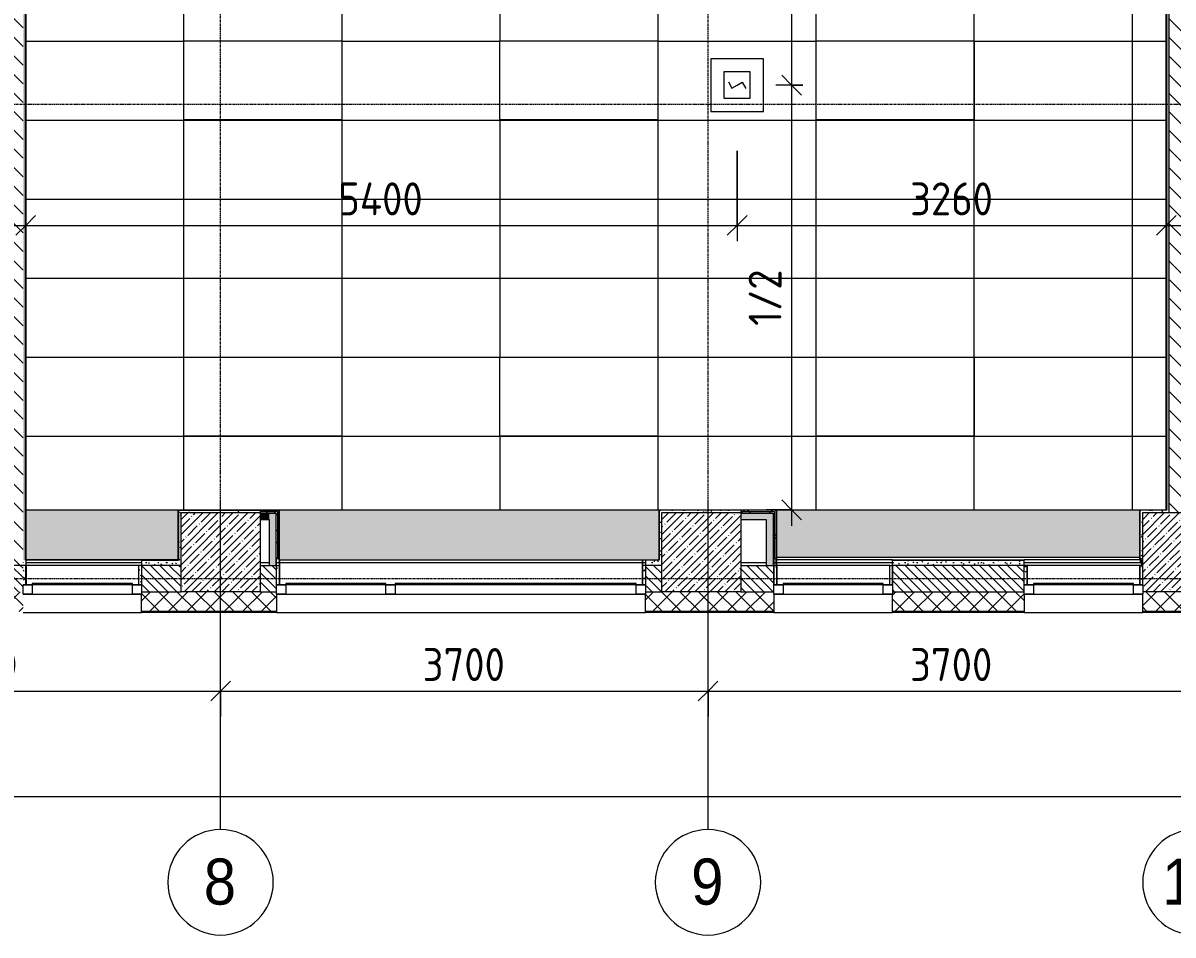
# Model space of a CAD drawing. Header units: millimetres. Extents: x 1311 to 195818, y -8553 to 29000.
# Drawn here: x 30156 to 38886, y -2706 to 4217 of the extents above; entities that cross this region are included whole.
import ezdxf

# ---------------------------------------------------------------- set-up
doc = ezdxf.new("R2010")
doc.units = ezdxf.units.MM
doc.linetypes.add('Осевая', pattern=[31.75, 6.35, -4.7625, 15.875, -4.7625])
for name, color, linetype, lineweight in [('A-ANNO-DIMS', 7, 'Continuous', 9), ('A-ANNO-DIMS-100', 7, 'Continuous', 9), ('A-CLNG-PATT', 7, 'Continuous', 9), ('A-GLAZ', 7, 'Continuous', 9), ('A-GLAZ-1', 7, 'Continuous', 13), ('A-WALL', 7, 'Continuous', 9), ('I-WALL', 7, 'Continuous', 9), ('Q-SPCQ', 7, 'Continuous', 9), ('S-COLS', 7, 'Continuous', 9), ('Оси', 7, 'Continuous', 9), ('Оси-1', 7, 'Continuous', 20), ('Оси-2', 7, 'Осевая', 9)]:
    doc.layers.add(name, color=color, linetype=linetype, lineweight=lineweight)
for name, color, linetype, lineweight, true_color in [('A-ANNO-NOTE', 1, 'Continuous', 9, 0xff0000), ('A-CLNG-1', 7, 'Continuous', 9, 0xeaeaea), ('A-WALL-1', 7, 'Continuous', 9, 0x3c3c3c), ('A-WALL-2', 7, 'Continuous', 9, 0x535353), ('A-WALL-FNSH-1', 7, 'Continuous', 9, 0x3c3c3c), ('I-WALL-1', 7, 'Continuous', 9, 0x535353), ('Q-SPCQ-2', 1, 'Continuous', 9, 0xff0000), ('S-COLS-1', 9, 'Continuous', 9, 0x808080), ('S-COLS-2', 7, 'Continuous', 9, 0x3c3c3c)]:
    doc.layers.add(name, color=color, linetype=linetype, lineweight=lineweight, true_color=true_color)
doc.layers.add('A-CLNG-PATT-1', color=7, linetype='Continuous', lineweight=9, transparency=1)
doc.styles.add('Arial', font='arial.ttf', dxfattribs={"width": 0.9, "height": 350})
doc.styles.add('ISOCPEUR', font='isocpeur.ttf', dxfattribs={"width": 0.9, "height": 250})
doc.dimstyles.new('ISO-2_5_0_9К_БОЛЬШОЙ', dxfattribs={"dimscale": 304.8, "dimtxt": 248.995294, "dimasz": 0.492126, "dimexe": 0.393701, "dimexo": 0.984252, "dimgap": 0, "dimtad": 1, "dimdec": 0, "dimrnd": 10, "dimzin": 0, "dimdsep": 46, "dimtxsty": 'ISOCPEUR', "dimblk1": 'OBLIQUE', "dimblk2": 'OBLIQUE', "dimsah": 1, "dimcen": 0.09, "dimdle": 0.393701, "dimazin": 0, "dimtfac": 1, "dimtdec": 4, "dimtix": 1, "dimtmove": 0, "dimatfit": 3, "dimfxl": 1, "dimtvp": 1, "dimtolj": 1, "dimtzin": 0, "dimarcsym": 2})
pattern_1 = [(135, (9445.76, 0), (-70.71068, -70.71068), [])]
pattern_2 = [(0, (9445.765, 0), (121.92, 30.48), [10.058, -81.382, 10.058, -81.382, -487.68]), (0, (9445.765, 0), (121.92, 30.48), [-182.88, 10.058, -172.822, 10.058, -81.382, -213.36]), (0, (9445.765, 0), (121.92, 30.48), [-457.2, 10.058, -50.902, 10.058, -142.342]), (120, (9491.485, 15.24), (-87.356454, 90.345817), [10.058, -81.382, 10.058, -81.382, -487.68]), (120, (9491.485, 15.24), (-87.356454, 90.345817), [-182.88, 10.058, -172.822, 10.058, -81.382, -213.36]), (120, (9491.485, 15.24), (-87.356454, 90.345817), [-457.2, 10.058, -50.902, 10.058, -142.342]), (240, (9506.725, 76.2), (-34.563546, -120.825817), [10.058, -81.382, 10.058, -81.382, -487.68]), (240, (9506.725, 76.2), (-34.563546, -120.825817), [-182.88, 10.058, -172.822, 10.058, -81.382, -213.36]), (240, (9506.725, 76.2), (-34.563546, -120.825817), [-457.2, 10.058, -50.902, 10.058, -142.342])]
pattern_3 = [(45, (9445.76, 0), (-106.066, 106.066), []), (135, (9445.76, 0), (-106.066, -106.066), [])]

# ---------------------------------------------------------------- blocks, each defined once
blk = doc.blocks.new('BSC_Колонна _Прямоугольная - 600х600-V1-Сводный план потолков 1 этажа в осях 1-12')
at = {"layer": 'S-COLS-1'}
h = blk.add_hatch(dxfattribs=at)
h.set_pattern_fill('FP_3', color=256, style=0, pattern_type=2)
h.set_pattern_definition([(45, (-25860, -200), (-57.02463, 57.02463), []), (45, (-25802.975, -200), (-57.02463, 57.02463), [100.806, -20.161, 3.353, -16.808])])
h.paths.add_polyline_path([(63.7, -300), (300, -300), (300, 300), (-300, 300), (-300, -300)])
at = {"layer": 'S-COLS-2'}
for p, q in [((-300, 300), (300, 300)), ((-300, -300), (-300, 300)), ((300, 300), (300, -300)), ((300, -300), (-300, -300))]:
    blk.add_line(p, q, dxfattribs=at)
blk = doc.blocks.new('BSC_Колонна _Прямоугольная - 600х600-V2-Сводный план потолков 1 этажа в осях 1-12')
at = {"layer": 'S-COLS-1'}
h = blk.add_hatch(dxfattribs=at)
h.set_pattern_fill('FP_4', color=256, style=0, pattern_type=2)
h.set_pattern_definition([(45, (-29509.74, -200), (-57.02463, 57.02463), []), (45, (-29452.72, -200), (-57.02463, 57.02463), [100.806, -20.161, 3.353, -16.808])])
h.paths.add_polyline_path([(100, -300), (300, -300), (300, 300), (-300, 300), (-300, -300), (-100, -300)])
at = {"layer": 'S-COLS-2'}
for p, q in [((-300, 300), (300, 300)), ((-300, -248), (-300, 300)), ((300, 300), (300, -300)), ((300, -300), (-300, -300))]:
    blk.add_line(p, q, dxfattribs=at)
blk = doc.blocks.new('120_Окно_СКБ_1Ст - 120_Окно_СКБ_1Ст 900х2500_h_-22445987-Сводный план потолков 1 этажа в осях 1-12')
at = {"layer": 'A-GLAZ'}
for p, q in [((450, -57), (-450, -57)), ((-450, -127), (450, -127))]:
    blk.add_line(p, q, dxfattribs=at)
at = {"layer": 'A-GLAZ-1'}
for p, q in [((-450, -127), (-450, -57)), ((-450, -57), (-380, -57)), ((-380, -57), (-380, -127)), ((380, -127), (380, -57)), ((380, -57), (450, -57)), ((450, -57), (450, -127)), ((-380, -127), (-450, -127)), ((-380, -127), (-380, -137)), ((-380, -137), (380, -137)), ((-330, -137), (-330, -127)), ((330, -137), (330, -127)), ((450, -127), (380, -127)), ((380, -137), (380, -127))]:
    blk.add_line(p, q, dxfattribs=at)
blk = doc.blocks.new('120_Окно_СКБ_2Ст - 120_Окно_СКБ_2Ст 2800х2500_створка_-22445922-Сводный план потолков 1 этажа в осях 1-12')
at = {"layer": 'A-GLAZ'}
for p, q in [((1400, -57), (-1400, -57)), ((-1400, -127), (1400, -127))]:
    blk.add_line(p, q, dxfattribs=at)
at = {"layer": 'A-GLAZ-1'}
for p, q in [((-1400, -127), (-1400, -57)), ((-1400, -57), (-1330, -57)), ((-1330, -57), (-1330, -127)), ((500, -127), (500, -57)), ((500, -57), (570, -57)), ((570, -57), (570, -127)), ((1330, -127), (1330, -57)), ((1330, -57), (1400, -57)), ((1400, -57), (1400, -127)), ((-1330, -127), (-1400, -127)), ((-1330, -127), (-1330, -137)), ((-1330, -137), (500, -137)), ((-1280, -137), (-1280, -127)), ((450, -137), (450, -127)), ((570, -127), (500, -127)), ((500, -137), (500, -127)), ((570, -127), (570, -137)), ((570, -137), (1330, -137)), ((620, -137), (620, -127)), ((1280, -137), (1280, -127)), ((1400, -127), (1330, -127)), ((1330, -137), (1330, -127))]:
    blk.add_line(p, q, dxfattribs=at)
blk = doc.blocks.new('120_Окно_СКБ_1Ст - 120_Окно_СКБ_1Ст 900х2500_h_-20664874-Сводный план потолков 1 этажа в осях 1-12')
at = {"layer": 'A-GLAZ'}
for p, q in [((450, -57), (-450, -57)), ((-450, -127), (450, -127))]:
    blk.add_line(p, q, dxfattribs=at)
at = {"layer": 'A-GLAZ-1'}
for p, q in [((-450, -127), (-450, -57)), ((-450, -57), (-380, -57)), ((-380, -57), (-380, -127)), ((380, -127), (380, -57)), ((380, -57), (450, -57)), ((450, -57), (450, -127)), ((-380, -127), (-450, -127)), ((-380, -127), (-380, -137)), ((-380, -137), (380, -137)), ((-330, -137), (-330, -127)), ((330, -137), (330, -127)), ((450, -127), (380, -127)), ((380, -137), (380, -127))]:
    blk.add_line(p, q, dxfattribs=at)
blk = doc.blocks.new('BSC_Колонна _Прямоугольная - 600х600-V43-Сводный план потолков 1 этажа в осях 1-12')
at = {"layer": 'S-COLS-1'}
h = blk.add_hatch(dxfattribs=at)
h.set_pattern_fill('FP_64', color=256, style=0, pattern_type=2)
h.set_pattern_definition([(45, (-22210, -200), (-57.02463, 57.02463), []), (45, (-22152.975, -200), (-57.02463, 57.02463), [100.806, -20.161, 3.353, -16.808])])
h.paths.add_polyline_path([(-89.9, -300), (300, -300), (300, 300), (-300, 300), (-300, -300)])
at = {"layer": 'S-COLS-2'}
for p, q in [((-300, 300), (300, 300)), ((-300, -300), (-300, 300)), ((300, 300), (300, -300)), ((300, -300), (-300, -300))]:
    blk.add_line(p, q, dxfattribs=at)
blk = doc.blocks.new('Извещатель потолочный - Монтируемые на перекрытии-30356282-Сводный план потолков 1 этажа в осях 1-12')
at = {"layer": 'Q-SPCQ'}
for p, q in [((-300, 300), (-300, -100)), ((100, 300), (-300, 300)), ((100, -100), (100, 300)), ((0, 200), (-200, 200)), ((-200, 200), (-200, 0)), ((0, 0), (0, 200)), ((-122.5, 139), (-74.9, 166.5)), ((-100, 100), (-122.5, 139)), ((-77.5, 61), (-100, 100)), ((-200, 0), (0, 0)), ((-125.1, 33.5), (-77.5, 61)), ((-300, -100), (100, -100))]:
    blk.add_line(p, q, dxfattribs=at)
blk = doc.blocks.new('Ось сетки - D8-29747960-Сводный план потолков 1 этажа в осях 1-12')
at = {"layer": 'Оси-1'}
for start, end in [(360, 180), (180, 360)]:
    blk.add_arc((0, 0), 4, start, end, dxfattribs=at)
blk = doc.blocks.new('DIMBLOCK7-Сводный план потолков 1 этажа в осях 1-12')
at = {"layer": 'A-ANNO-DIMS-100'}
for p, q in [((27955.8, -1048.7), (27955.8, -734.8)), ((31655.8, -1048.7), (31655.8, -734.8)), ((27955.8, -854.8), (31655.8, -854.8)), ((27955.8, -854.8), (27955.8, -1048.7)), ((31655.8, -854.8), (31655.8, -1048.7))]:
    blk.add_line(p, q, dxfattribs=at)
at = {"layer": 'A-ANNO-DIMS-100', "lineweight": 20}
for p, q in [((27955.8, -854.8), (28030.8, -779.8)), ((31655.8, -854.8), (31730.8, -779.8)), ((27955.8, -854.8), (27880.8, -929.8)), ((31655.8, -854.8), (31580.8, -929.8))]:
    blk.add_line(p, q, dxfattribs=at)
at = {"layer": 'A-ANNO-DIMS-100', "color": 0, "insert": (29489.7, -528.2), "char_height": 250, "width": 758.478, "attachment_point": 1, "line_spacing_factor": 1.149209, "style": 'ISOCPEUR'}
blk.add_mtext('3700', dxfattribs=at)
blk = doc.blocks.new('_Oblique')
at = {"color": 0, "linetype": 'ByBlock', "lineweight": -2}
blk.add_line((-0.5, -0.5), (0.5, 0.5), dxfattribs=at)
blk = doc.blocks.new('DIMBLOCK8-Сводный план потолков 1 этажа в осях 1-12')
at = {"layer": 'A-ANNO-DIMS-100'}
for p, q in [((31655.8, -1048.7), (31655.8, -734.8)), ((35355.8, -1048.7), (35355.8, -734.8)), ((31655.8, -854.8), (35355.8, -854.8)), ((31655.8, -854.8), (31655.8, -1048.7)), ((35355.8, -854.8), (35355.8, -1048.7))]:
    blk.add_line(p, q, dxfattribs=at)
at = {"layer": 'A-ANNO-DIMS-100', "lineweight": 20}
for p, q in [((31655.8, -854.8), (31730.8, -779.8)), ((35355.8, -854.8), (35430.8, -779.8)), ((31655.8, -854.8), (31580.8, -929.8)), ((35355.8, -854.8), (35280.8, -929.8))]:
    blk.add_line(p, q, dxfattribs=at)
at = {"layer": 'A-ANNO-DIMS-100', "color": 0, "insert": (33189.7, -528.2), "char_height": 250, "width": 758.478, "attachment_point": 1, "line_spacing_factor": 1.149209, "style": 'ISOCPEUR'}
blk.add_mtext('3700', dxfattribs=at)
blk = doc.blocks.new('DIMBLOCK9-Сводный план потолков 1 этажа в осях 1-12')
at = {"layer": 'A-ANNO-DIMS-100'}
for p, q in [((35355.8, -1048.7), (35355.8, -734.8)), ((39055.8, -1048.7), (39055.8, -734.8)), ((35355.8, -854.8), (39055.8, -854.8)), ((35355.8, -854.8), (35355.8, -1048.7)), ((39055.8, -854.8), (39055.8, -1048.7))]:
    blk.add_line(p, q, dxfattribs=at)
at = {"layer": 'A-ANNO-DIMS-100', "lineweight": 20}
for p, q in [((35355.8, -854.8), (35430.8, -779.8)), ((39055.8, -854.8), (39130.8, -779.8)), ((35355.8, -854.8), (35280.8, -929.8)), ((39055.8, -854.8), (38980.8, -929.8))]:
    blk.add_line(p, q, dxfattribs=at)
at = {"layer": 'A-ANNO-DIMS-100', "color": 0, "insert": (36889.7, -528.2), "char_height": 250, "width": 758.478, "attachment_point": 1, "line_spacing_factor": 1.149209, "style": 'ISOCPEUR'}
blk.add_mtext('3700', dxfattribs=at)
blk = doc.blocks.new('DIMBLOCK25-Сводный план потолков 1 этажа в осях 1-12')
at = {"layer": 'A-ANNO-DIMS-100'}
for p, q in [((9555.8, -1848.7), (9555.8, -1534.8)), ((47755.8, -1848.7), (47755.8, -1534.8)), ((9435.8, -1654.8), (47875.8, -1654.8)), ((9555.8, -1654.8), (9555.8, -1848.7)), ((47755.8, -1654.8), (47755.8, -1848.7))]:
    blk.add_line(p, q, dxfattribs=at)
at = {"layer": 'A-ANNO-DIMS-100', "lineweight": 20}
for p, q in [((9555.8, -1654.8), (9480.8, -1729.8)), ((9555.8, -1654.8), (9630.8, -1579.8)), ((47755.8, -1654.8), (47680.8, -1729.8)), ((47755.8, -1654.8), (47830.8, -1579.8))]:
    blk.add_line(p, q, dxfattribs=at)
at = {"layer": 'A-ANNO-DIMS-100', "color": 0, "insert": (28260.7, -1328.2), "char_height": 250, "width": 948.097, "attachment_point": 1, "line_spacing_factor": 1.149209, "style": 'ISOCPEUR'}
blk.add_mtext('38200', dxfattribs=at)
blk = doc.blocks.new('DIMBLOCK79-Сводный план потолков 1 этажа в осях 1-12')
at = {"layer": 'A-ANNO-DIMS-100'}
for p, q in [((35576.8, 3245.5), (35576.8, 2560.4)), ((35576.8, 2680.4), (35576.8, 3245.5)), ((30176.8, 2486.5), (30176.8, 2800.4)), ((30056.8, 2680.4), (35576.8, 2680.4)), ((30176.8, 2680.4), (30176.8, 2486.5))]:
    blk.add_line(p, q, dxfattribs=at)
at = {"layer": 'A-ANNO-DIMS-100', "lineweight": 20}
for p, q in [((30176.8, 2680.4), (30251.8, 2755.4)), ((35576.8, 2680.4), (35651.8, 2755.4)), ((30176.8, 2680.4), (30101.8, 2605.4)), ((35576.8, 2680.4), (35501.8, 2605.4))]:
    blk.add_line(p, q, dxfattribs=at)
at = {"layer": 'A-ANNO-DIMS-100', "color": 0, "insert": (32548.8, 3007), "char_height": 250, "width": 787.208, "attachment_point": 1, "line_spacing_factor": 1.149209, "style": 'ISOCPEUR'}
blk.add_mtext('5400', dxfattribs=at)
blk = doc.blocks.new('DIMBLOCK80-Сводный план потолков 1 этажа в осях 1-12')
at = {"layer": 'A-ANNO-DIMS-100'}
for p, q in [((35576.8, 3245.5), (35576.8, 2560.4)), ((35576.8, 2680.4), (35576.8, 3245.5)), ((38834.5, 2486.5), (38834.5, 2800.4)), ((35576.8, 2680.4), (38954.5, 2680.4)), ((38834.5, 2680.4), (38834.5, 2486.5))]:
    blk.add_line(p, q, dxfattribs=at)
at = {"layer": 'A-ANNO-DIMS-100', "lineweight": 20}
for p, q in [((35576.8, 2680.4), (35651.8, 2755.4)), ((38834.5, 2680.4), (38909.5, 2755.4)), ((35576.8, 2680.4), (35501.8, 2605.4)), ((38834.5, 2680.4), (38759.5, 2605.4))]:
    blk.add_line(p, q, dxfattribs=at)
at = {"layer": 'A-ANNO-DIMS-100', "color": 0, "insert": (36889.6, 3007), "char_height": 250, "width": 758.478, "attachment_point": 1, "line_spacing_factor": 1.149209, "style": 'ISOCPEUR'}
blk.add_mtext('3260', dxfattribs=at)
blk = doc.blocks.new('DIMBLOCK81-Сводный план потолков 1 этажа в осях 1-12')
at = {"layer": 'A-ANNO-DIMS-100'}
for p, q in [((35990.4, 7090), (35990.4, 3745.5)), ((35925.8, 6970), (36110.4, 6970)), ((35990.4, 6970), (35925.8, 6970)), ((36076.8, 3745.5), (35870.4, 3745.5)), ((35990.4, 3745.5), (36076.8, 3745.5))]:
    blk.add_line(p, q, dxfattribs=at)
at = {"layer": 'A-ANNO-DIMS-100', "lineweight": 20}
for p, q in [((35990.4, 6970), (35915.4, 7045)), ((35990.4, 6970), (36065.4, 6895)), ((35990.4, 3745.5), (35915.4, 3820.5)), ((35990.4, 3745.5), (36065.4, 3670.5))]:
    blk.add_line(p, q, dxfattribs=at)
at = {"layer": 'A-ANNO-DIMS-100', "color": 0, "insert": (35663.8, 5142.3), "char_height": 250, "width": 517.144, "attachment_point": 1, "rotation": 90, "line_spacing_factor": 1.149209, "style": 'ISOCPEUR'}
blk.add_mtext('1/2', dxfattribs=at)
blk = doc.blocks.new('DIMBLOCK82-Сводный план потолков 1 этажа в осях 1-12')
at = {"layer": 'A-ANNO-DIMS-100', "lineweight": 20}
for p, q in [((35990.4, 3745.5), (35915.4, 3820.5)), ((35990.4, 3745.5), (36065.4, 3670.5)), ((35990.4, 521), (35915.4, 596)), ((35990.4, 521), (36065.4, 446))]:
    blk.add_line(p, q, dxfattribs=at)
at = {"layer": 'A-ANNO-DIMS-100'}
for p, q in [((36076.8, 3745.5), (35870.4, 3745.5)), ((35990.4, 3745.5), (35990.4, 401)), ((35990.4, 3745.5), (36076.8, 3745.5)), ((35796.5, 521), (36110.4, 521)), ((35990.4, 521), (35796.5, 521))]:
    blk.add_line(p, q, dxfattribs=at)
at = {"layer": 'A-ANNO-DIMS-100', "color": 0, "insert": (35663.8, 1917.8), "char_height": 250, "width": 517.144, "attachment_point": 1, "rotation": 90, "line_spacing_factor": 1.149209, "style": 'ISOCPEUR'}
blk.add_mtext('1/2', dxfattribs=at)

msp = doc.modelspace()

# ---------------------------------------------------------------- hatches: boundary and pattern name
at = {"layer": 'A-CLNG-PATT'}
h = msp.add_hatch(dxfattribs=at)
h.set_pattern_fill('FP_87', color=256, style=0, pattern_type=2)
h.set_pattern_definition([(180, (31376.76, 1679), (7e-14, -600), []), (270, (31376.8, 1679), (1200, 7e-14), [])])
h.paths.add_polyline_path([(36637.3, 521), (38835.5, 521), (38834.5, 6962), (36985.8, 6962), (36985.8, 7660), (35625.8, 7659), (35625.8, 6970), (34435.8, 6971), (34435.8, 7680), (31975.8, 7680), (31975.8, 7280), (31335.8, 7280), (31334.8, 7660), (30175.8, 7659), (30176.8, 521), (36003.4, 521)])
h.paths.add_polyline_path([(34975.8, 1081.5), (33775.8, 1081.5), (33775.8, 1681.5), (34975.8, 1681.5), (34975.8, 1334.4)])
h.paths.add_polyline_path([(36175.8, 1081.5), (36175.8, 1681.5), (37375.8, 1681.5), (37375.8, 1081.5)])
h.paths.add_polyline_path([(32575.8, 1081.5), (31375.8, 1081.5), (31375.8, 1681.5), (32575.8, 1681.5)])
h.paths.add_polyline_path([(36175.8, 3481.5), (36175.8, 4081.5), (37375.8, 4081.5), (37375.8, 3481.5)])
h.paths.add_polyline_path([(31375.8, 3481.5), (31375.8, 4081.5), (32575.8, 4081.5), (32575.8, 3481.5), (31577, 3481.5)])
h.paths.add_polyline_path([(33775.8, 3481.5), (33775.8, 4081.5), (34975.8, 4081.5), (34975.8, 3481.5)])
h.paths.add_polyline_path([(37375.8, 5881.5), (36175.8, 5881.5), (36175.8, 6481.5), (37375.8, 6481.5), (37375.8, 6284.3)])
h.paths.add_polyline_path([(33775.8, 5881.5), (33775.8, 6481.5), (34975.8, 6481.5), (34975.8, 5881.5)])
h.paths.add_polyline_path([(32575.8, 5881.5), (31375.8, 5881.5), (31375.8, 6481.5), (32575.8, 6481.5), (32575.8, 6284.3)])
at = {"layer": 'A-CLNG-PATT-1'}
h = msp.add_hatch(color=256, dxfattribs=at)
h.paths.add_polyline_path([(34859.8, 141), (34984.8, 141), (34984.8, 521), (32101.8, 521), (32101.8, 141), (32833.7, 141)])
h.paths.add_polyline_path([(30298, 141), (31334.8, 141), (31334.8, 521), (30176.8, 521), (30176.8, 141)])
h.paths.add_polyline_path([(36637.3, 161), (38634.5, 161), (38634.5, 521), (35875.3, 521), (35875.3, 161), (36003.4, 161)])
at = {"layer": 'A-WALL'}
h = msp.add_hatch(dxfattribs=at)
h.set_pattern_fill('FP_31', color=256, style=0, pattern_type=2)
h.set_pattern_definition([(135, (9445.765, 0), (-35.35534, -35.35534), [])])
h.paths.add_polyline_path([(29664.1, -100), (30155.8, -100), (30155.8, 100), (28805.8, 100), (28805.8, -100), (29030.2, -100)])
h.paths.add_polyline_path([(31355.8, -100), (31355.8, 100), (31055.8, 100), (31055.8, -100)])
h.paths.add_polyline_path([(31955.8, -100), (32080.8, -100), (32080.8, 100), (31955.8, 100), (31955.8, 64.2)])
h.paths.add_polyline_path([(37755.5, -100), (37755.5, 100), (36755.8, 100), (36755.8, -100)])
h.paths.add_polyline_path([(35005.8, -100), (35005.8, 100), (34880.8, 100), (34880.8, -100)])
h.paths.add_polyline_path([(35855.8, -100), (35855.8, 100), (35605.8, 100), (35605.8, -100)])
h.paths.add_polyline_path([(26105.8, -100), (26105.8, 100), (25955.8, 100), (25955.8, -100)])
h.paths.add_polyline_path([(25055.8, -100), (25055.8, 100), (24305.8, 100), (24305.8, -100), (24592.7, -100)])
h.paths.add_polyline_path([(21605.8, -100), (21605.8, 100), (21455.8, 100), (21455.8, -100)])
h.paths.add_polyline_path([(18887.3, -100), (19355.8, -100), (19355.8, 100), (18605.5, 100), (18605.5, -100)])
h.paths.add_polyline_path([(16351.6, -100), (17105.8, -100), (17105.8, 100), (16275.8, 100), (16275.8, -100)])
h = msp.add_hatch(dxfattribs=at)
h.set_pattern_fill('FP_6', color=256, style=0, pattern_type=2)
h.set_pattern_definition([(45, (9445.76, 0), (-70.71068, 70.71068), []), (135, (9445.76, 0), (-70.71068, -70.71068), [])])
h.paths.add_polyline_path([(47733.4, -250), (47733.4, -100), (47435.8, -100), (47435.8, -250)])
h.paths.add_polyline_path([(43315.8, -250), (43315.8, -100), (42455.8, -100), (42455.8, -250), (43055.8, -250)])
h.paths.add_polyline_path([(46535.8, -250), (46535.8, -100), (45415.8, -100), (45415.8, -250), (45512.3, -250)])
h.paths.add_polyline_path([(38655.5, -250), (39655.8, -250), (39655.8, -100), (38655.5, -100), (38655.5, -215.7)])
h.paths.add_polyline_path([(36755.8, -250), (37755.5, -250), (37755.5, -100), (36755.8, -100), (36755.8, -118)])
h.paths.add_polyline_path([(35855.8, -250), (35855.8, -100), (34880.8, -100), (34880.8, -250), (35369.5, -250)])
h.paths.add_polyline_path([(32080.8, -250), (32080.8, -100), (31055.8, -100), (31055.8, -250), (31565.9, -250)])
h.paths.add_polyline_path([(30155.8, -250), (30155.8, -100), (28805.8, -100), (28805.8, -250), (29030.2, -250)])
h.paths.add_polyline_path([(25955.8, -250), (26705.8, -250), (26705.8, -100), (25955.8, -100), (25955.8, -215.7)])
h.paths.add_polyline_path([(24305.8, -250), (25055.8, -250), (25055.8, -100), (24305.8, -100), (24305.8, -215.7)])
h.paths.add_polyline_path([(22205.8, -250), (22205.8, -100), (21455.8, -100), (21455.8, -250), (21605.8, -250)])
h.paths.add_polyline_path([(18887.3, -250), (19355.8, -250), (19355.8, -100), (18605.5, -100), (18605.5, -250)])
h.paths.add_polyline_path([(16275.8, -250), (17705.5, -250), (17705.5, -100), (16275.8, -100), (16275.8, -118)])
h.paths.add_polyline_path([(9335.8, -250), (13175.8, -250), (13175.8, -100), (9185.8, -100), (9185.8, -250)])
at = {"layer": 'I-WALL'}
h = msp.add_hatch(dxfattribs=at)
h.set_pattern_fill('FP_18', color=256, style=0, pattern_type=2)
h.set_pattern_definition(pattern_1)
h.paths.add_polyline_path([(30155.8, 100), (30155.8, 7680), (29955.8, 7680), (29955.8, 100)])
h = msp.add_hatch(dxfattribs=at)
h.set_pattern_fill('FP_84', color=256, style=0, pattern_type=2)
h.set_pattern_definition(pattern_2)
h.paths.add_polyline_path([(30155.8, 140), (30175.8, 140), (30175.8, 7680), (30155.8, 7680), (30155.8, 248.6)])
h = msp.add_hatch(dxfattribs=at)
h.set_pattern_fill('FP_18', color=256, style=0, pattern_type=2)
h.set_pattern_definition(pattern_1)
h.paths.add_polyline_path([(38856.1, 500), (39055.5, 500), (39055.5, 7300), (38855.5, 7300), (38855.5, 500)])
h = msp.add_hatch(dxfattribs=at)
h.set_pattern_fill('FP_84', color=256, style=0, pattern_type=2)
h.set_pattern_definition(pattern_2)
h.paths.add_polyline_path([(38836.8, 520), (38855.5, 521), (38855.5, 6990), (38835.5, 6990), (38835.5, 520)])
h = msp.add_hatch(dxfattribs=at)
h.set_pattern_fill('FP_84', color=256, style=0, pattern_type=2)
h.set_pattern_definition(pattern_2)
h.paths.add_polyline_path([(31355.8, 140), (31355.8, 520), (31335.8, 520), (31335.8, 140)])
h = msp.add_hatch(dxfattribs=at)
h.set_pattern_fill('FP_84', color=256, style=0, pattern_type=2)
h.set_pattern_definition(pattern_2)
h.paths.add_polyline_path([(31955.8, 500), (31955.8, 520), (31355.8, 520), (31355.8, 500), (31565.9, 500)])
h = msp.add_hatch(dxfattribs=at)
h.set_pattern_fill('FP_92', color=256, style=0, pattern_type=2)
h.set_pattern_definition(pattern_3)
h.paths.add_polyline_path([(31955.8, 507.5), (32088.3, 507.5), (32088.3, 520), (31955.8, 520)])
h = msp.add_hatch(dxfattribs=at)
h.set_pattern_fill('FP_92', color=256, style=0, pattern_type=2)
h.set_pattern_definition(pattern_3)
h.paths.add_polyline_path([(32025.8, 495), (32075.8, 495), (32075.3, 507.5), (31955.8, 507.5), (31955.8, 495)])
for points in [[(32025.8, 445), (32025.8, 495), (31955.8, 495), (31955.8, 445)], [(32075.8, 100), (32075.8, 495), (32025.8, 495), (32025.8, 100)], [(35799.3, 445), (35799.3, 495), (35605.8, 495), (35605.8, 445)], [(35849.3, 100), (35849.3, 495), (35799.3, 495), (35799.3, 100)]]:
    msp.add_hatch(color=256, dxfattribs=at).paths.add_polyline_path(points)
h = msp.add_hatch(dxfattribs=at)
h.set_pattern_fill('FP_92', color=256, style=0, pattern_type=2)
h.set_pattern_definition(pattern_3)
h.paths.add_polyline_path([(32080.8, 100), (32080.8, 150), (32088.3, 150), (32088.3, 507.5), (32075.8, 507.5), (32075.8, 100)])
h = msp.add_hatch(dxfattribs=at)
h.set_pattern_fill('FP_92', color=256, style=0, pattern_type=2)
h.set_pattern_definition(pattern_3)
h.paths.add_polyline_path([(32100.8, 150), (32100.8, 520), (32088.3, 520), (32088.3, 150)])
h = msp.add_hatch(dxfattribs=at)
h.set_pattern_fill('FP_84', color=256, style=0, pattern_type=2)
h.set_pattern_definition(pattern_2)
h.paths.add_polyline_path([(35005.8, 140), (35005.8, 520), (34985.8, 520), (34985.8, 140)])
h = msp.add_hatch(dxfattribs=at)
h.set_pattern_fill('FP_84', color=256, style=0, pattern_type=2)
h.set_pattern_definition(pattern_2)
h.paths.add_polyline_path([(35605.8, 500), (35605.8, 520), (35005.8, 520), (35005.8, 500), (35369.5, 500)])
h = msp.add_hatch(dxfattribs=at)
h.set_pattern_fill('FP_92', color=256, style=0, pattern_type=2)
h.set_pattern_definition(pattern_3)
h.paths.add_polyline_path([(35849.3, 507.5), (35861.8, 507.5), (35861.8, 520), (35605.8, 520), (35605.8, 507.5), (35799.3, 507.5)])
h = msp.add_hatch(dxfattribs=at)
h.set_pattern_fill('FP_92', color=256, style=0, pattern_type=2)
h.set_pattern_definition(pattern_3)
h.paths.add_polyline_path([(35849.3, 495), (35848.8, 507.5), (35605.8, 507.5), (35605.8, 495), (35799.3, 495)])
h = msp.add_hatch(dxfattribs=at)
h.set_pattern_fill('FP_92', color=256, style=0, pattern_type=2)
h.set_pattern_definition(pattern_3)
h.paths.add_polyline_path([(35855.8, 100), (35855.8, 150), (35861.8, 150), (35861.8, 507.5), (35849.3, 507.5), (35849.3, 100)])
h = msp.add_hatch(dxfattribs=at)
h.set_pattern_fill('FP_92', color=256, style=0, pattern_type=2)
h.set_pattern_definition(pattern_3)
h.paths.add_polyline_path([(35874.3, 150), (35874.3, 520), (35861.8, 520), (35861.8, 150)])
h = msp.add_hatch(dxfattribs=at)
h.set_pattern_fill('FP_84', color=256, style=0, pattern_type=2)
h.set_pattern_definition(pattern_2)
h.paths.add_polyline_path([(38655.5, 150), (38655.5, 520), (38635.5, 520), (38635.5, 150)])
h = msp.add_hatch(dxfattribs=at)
h.set_pattern_fill('FP_84', color=256, style=0, pattern_type=2)
h.set_pattern_definition(pattern_2)
h.paths.add_polyline_path([(38835.5, 500), (38855.5, 500), (38855.5, 520), (38655.5, 520), (38655.5, 500)])
h = msp.add_hatch(dxfattribs=at)
h.set_pattern_fill('FP_84', color=256, style=0, pattern_type=2)
h.set_pattern_definition(pattern_2)
h.paths.add_polyline_path([(31055.8, 100), (31355.8, 100), (31355.8, 140), (31055.8, 140), (31055.8, 120)])
h.paths.add_polyline_path([(30176.8, 100), (30175.8, 140), (30155.8, 140), (30155.8, 100), (30175.8, 100)])
h = msp.add_hatch(dxfattribs=at)
h.set_pattern_fill('FP_84', color=256, style=0, pattern_type=2)
h.set_pattern_definition(pattern_2)
h.paths.add_polyline_path([(30155.8, -48), (30175.8, -48), (30175.8, 100), (30155.8, 100), (30155.8, 83.4)])
h = msp.add_hatch(dxfattribs=at)
h.set_pattern_fill('FP_84', color=256, style=0, pattern_type=2)
h.set_pattern_definition(pattern_2)
h.paths.add_polyline_path([(31035.8, -48), (31055.8, -48), (31055.8, 100), (31035.8, 100), (31035.8, 74)])
h = msp.add_hatch(dxfattribs=at)
h.set_pattern_fill('FP_84', color=256, style=0, pattern_type=2)
h.set_pattern_definition(pattern_2)
h.paths.add_polyline_path([(32100.8, -48), (32100.8, 100), (32080.8, 100), (32080.8, -48)])
h = msp.add_hatch(dxfattribs=at)
h.set_pattern_fill('FP_84', color=256, style=0, pattern_type=2)
h.set_pattern_definition(pattern_2)
h.paths.add_polyline_path([(34880.8, -48), (34880.8, 100), (34860.8, 100), (34860.8, -48)])
h = msp.add_hatch(dxfattribs=at)
h.set_pattern_fill('FP_84', color=256, style=0, pattern_type=2)
h.set_pattern_definition(pattern_2)
h.paths.add_polyline_path([(34880.8, 100), (35005.8, 100), (35005.8, 140), (34880.8, 140), (34880.8, 120)])
h = msp.add_hatch(dxfattribs=at)
h.set_pattern_fill('FP_84', color=256, style=0, pattern_type=2)
h.set_pattern_definition(pattern_2)
h.paths.add_polyline_path([(35875.8, -48), (35875.8, 100), (35855.8, 100), (35855.8, -48)])
h = msp.add_hatch(dxfattribs=at)
h.set_pattern_fill('FP_84', color=256, style=0, pattern_type=2)
h.set_pattern_definition(pattern_2)
h.paths.add_polyline_path([(37755.5, 100), (37755.5, 140), (36755.8, 140), (36755.8, 100)])
h = msp.add_hatch(dxfattribs=at)
h.set_pattern_fill('FP_84', color=256, style=0, pattern_type=2)
h.set_pattern_definition(pattern_2)
h.paths.add_polyline_path([(37775.5, -48), (37775.5, 100), (37755.5, 100), (37755.5, -48)])
h = msp.add_hatch(dxfattribs=at)
h.set_pattern_fill('FP_84', color=256, style=0, pattern_type=2)
h.set_pattern_definition(pattern_2)
h.paths.add_polyline_path([(38655.5, -48), (38655.5, 100), (38635.5, 100), (38635.5, -48)])

# ---------------------------------------------------------------- linework, layer by layer
at = {"layer": 'A-ANNO-NOTE'}
for p, q in [((31375.8, 4081.5), (32575.8, 4081.5)), ((31375.8, 3481.5), (31375.8, 4081.5)), ((32575.8, 4081.5), (32575.8, 3481.5)), ((33775.8, 4081.5), (34975.8, 4081.5)), ((33775.8, 3481.5), (33775.8, 4081.5)), ((34975.8, 4081.5), (34975.8, 3481.5)), ((36176.8, 4081.5), (37376.8, 4081.5)), ((36176.8, 3481.5), (36176.8, 4081.5)), ((37376.8, 4081.5), (37376.8, 3481.5)), ((32575.8, 3481.5), (31375.8, 3481.5)), ((34975.8, 3481.5), (33775.8, 3481.5)), ((37376.8, 3481.5), (36176.8, 3481.5)), ((31375.8, 1681.5), (32575.8, 1681.5)), ((31375.8, 1081.5), (31375.8, 1681.5)), ((32575.8, 1681.5), (32575.8, 1081.5)), ((33775.8, 1681.5), (34975.8, 1681.5)), ((33775.8, 1081.5), (33775.8, 1681.5)), ((34975.8, 1681.5), (34975.8, 1081.5)), ((36176.8, 1681.5), (37376.8, 1681.5)), ((36176.8, 1081.5), (36176.8, 1681.5)), ((37376.8, 1681.5), (37376.8, 1081.5)), ((32575.8, 1081.5), (31375.8, 1081.5)), ((34975.8, 1081.5), (33775.8, 1081.5)), ((37376.8, 1081.5), (36176.8, 1081.5))]:
    msp.add_line(p, q, dxfattribs=at)
at = {"layer": 'A-CLNG-1'}
for p, q in [((31375.8, 3481.5), (31375.8, 4081.5)), ((31375.8, 4081.5), (32575.8, 4081.5)), ((32575.8, 4081.5), (32575.8, 3481.5)), ((33775.8, 3481.5), (33775.8, 4081.5)), ((33775.8, 4081.5), (34975.8, 4081.5)), ((34975.8, 4081.5), (34975.8, 3481.5)), ((36175.8, 3481.5), (36175.8, 4081.5)), ((36175.8, 4081.5), (37375.8, 4081.5)), ((37375.8, 4081.5), (37375.8, 3481.5)), ((32575.8, 3481.5), (31375.8, 3481.5)), ((34975.8, 3481.5), (33775.8, 3481.5)), ((37375.8, 3481.5), (36175.8, 3481.5)), ((31375.8, 1081.5), (31375.8, 1681.5)), ((31375.8, 1681.5), (32575.8, 1681.5)), ((32575.8, 1681.5), (32575.8, 1081.5)), ((33775.8, 1081.5), (33775.8, 1681.5)), ((33775.8, 1681.5), (34975.8, 1681.5)), ((34975.8, 1681.5), (34975.8, 1081.5)), ((36175.8, 1081.5), (36175.8, 1681.5)), ((36175.8, 1681.5), (37375.8, 1681.5)), ((37375.8, 1681.5), (37375.8, 1081.5)), ((32575.8, 1081.5), (31375.8, 1081.5)), ((34975.8, 1081.5), (33775.8, 1081.5)), ((37375.8, 1081.5), (36175.8, 1081.5)), ((30175.8, 521), (38835.5, 521)), ((32101.8, 141), (32101.8, 521)), ((35875.3, 521), (35875.3, 161)), ((38634.5, 161), (38634.5, 521)), ((31334.8, 141), (30176.8, 141)), ((30177.2, 100), (30177.2, -48)), ((31035.2, 100), (30178.6, 100)), ((30178.6, 100), (30178.6, -48)), ((31035.2, -48), (31035.2, 100)), ((32101.3, 140), (32101.3, -48)), ((32101.8, 141), (34984.8, 141)), ((34859.8, 140), (32101.8, 140)), ((32101.8, 140), (32101.8, -48)), ((34859.3, -48), (34859.3, 140)), ((34859.8, -48), (34859.8, 140)), ((35875.3, 161), (38634.5, 161)), ((36735.2, 100), (35877.2, 100)), ((35877.2, 100), (35877.2, -48)), ((36735.2, -48), (36735.2, 100)), ((38635, 100), (37777, 100)), ((37777, 100), (37777, -48)), ((37777.5, 100), (37777.5, -48)), ((38635, -48), (38635, 100)), ((38635.5, -48), (38635.5, 100))]:
    msp.add_line(p, q, dxfattribs=at)
at = {"layer": 'A-WALL'}
for p, q in [((30175.8, 140), (30175.8, 7660)), ((38835.5, 6970), (38835.5, 520)), ((31955.8, 520), (31955.8, 500)), ((31955.8, 507.5), (32088.3, 507.5)), ((31955.8, 495), (32075.8, 495)), ((32075.8, 495), (32075.8, 100)), ((32088.3, 507.5), (32088.3, 150)), ((35605.8, 520), (35605.8, 500)), ((35605.8, 507.5), (35861.8, 507.5)), ((35605.8, 495), (35849.3, 495)), ((35849.3, 495), (35849.3, 100)), ((35861.8, 507.5), (35861.8, 150)), ((30176.8, 140), (30175.8, 140)), ((31055.8, 140), (31335.8, 140)), ((35005.8, 100), (34860.8, 100)), ((34985.8, 140), (34880.8, 140)), ((36755.8, 140), (37755.5, 140)), ((37775.5, 100), (36755.8, 100)), ((31055.8, -100), (31355.8, -100)), ((31955.8, -100), (32080.8, -100)), ((34880.8, -100), (35005.8, -100)), ((35605.8, -100), (35855.8, -100)), ((36755.8, -100), (37755.5, -100)), ((32080.8, -250), (31055.8, -250)), ((32080.8, -253), (31055.8, -253)), ((35855.8, -250), (34880.8, -250)), ((35855.8, -253), (34880.8, -253)), ((37755.5, -250), (36755.8, -250)), ((37755.5, -253), (36755.8, -253)), ((39655.8, -250), (38655.5, -250)), ((39655.8, -253), (38655.5, -253))]:
    msp.add_line(p, q, dxfattribs=at)
at = {"layer": 'A-WALL-1'}
for p, q in [((38855.5, 500), (38855.5, 6990)), ((31335.8, 520), (32100.8, 520)), ((32025.8, 445), (31955.8, 445)), ((32025.8, 100), (32025.8, 445)), ((35799.3, 445), (35605.8, 445)), ((35799.3, 100), (35799.3, 445)), ((35874.3, 520), (35874.3, 150)), ((38635.5, 150), (38635.5, 520)), ((38834.5, 520), (38835.5, 520)), ((30175.8, 100), (28785.8, 100)), ((30175.8, 100), (30175.8, -48)), ((30176.8, 140), (30176.8, 100)), ((31355.8, 100), (31035.8, 100)), ((31035.8, -48), (31035.8, 100)), ((31055.8, 140), (31055.8, -48)), ((31335.8, 140), (31335.8, 141)), ((31955.8, 100), (32100.8, 100)), ((32100.8, 150), (32080.8, 150)), ((32080.8, -48), (32080.8, 150)), ((32100.8, 100), (32100.8, -48)), ((34860.8, -48), (34860.8, 100)), ((34880.8, 140), (34880.8, -48)), ((34985.8, 140), (34985.8, 141)), ((35605.8, 100), (35875.8, 100)), ((35855.8, 150), (35855.8, -48)), ((35874.3, 150), (35855.8, 150)), ((35855.8, -48), (35855.8, 100)), ((35875.8, 100), (35875.8, -48)), ((36735.8, -48), (36735.8, 100)), ((36735.8, 100), (36755.8, 100)), ((36755.8, -48), (36755.8, 140)), ((36755.8, 100), (36755.8, -48)), ((37755.5, -48), (37755.5, 140)), ((37775.5, 100), (37775.5, -48)), ((38655.5, 150), (38635.5, 150)), ((38635.5, -48), (38635.5, 100)), ((38635.5, 100), (38655.5, 100)), ((31055.8, -250), (31055.8, -118)), ((32080.8, -118), (32080.8, -250)), ((34880.8, -250), (34880.8, -118)), ((35855.8, -118), (35855.8, -250)), ((36755.8, -250), (36755.8, -118)), ((37755.5, -118), (37755.5, -250)), ((38655.5, -250), (38655.5, -118))]:
    msp.add_line(p, q, dxfattribs=at)
at = {"layer": 'A-WALL-2'}
for p, q in [((30178.6, 100), (30177.2, 100)), ((30155.8, -258), (31055.8, -258)), ((32080.8, -258), (34880.8, -258)), ((35855.8, -258), (36755.8, -258)), ((37755.5, -258), (38655.5, -258))]:
    msp.add_line(p, q, dxfattribs=at)
at = {"layer": 'A-WALL-FNSH-1'}
for p, q in [((30176.8, 7659), (30176.8, 141)), ((38834.5, 521), (38834.5, 6962)), ((31334.8, 141), (31334.8, 521)), ((31335.8, 520), (31335.8, 141)), ((32100.8, 150), (32100.8, 520)), ((34984.8, 141), (34984.8, 521)), ((34985.8, 520), (34985.8, 141)), ((35874.3, 520), (34985.8, 520)), ((38834.5, 520), (38635.5, 520)), ((30175.8, 100), (30176.8, 100)), ((30176.8, 100), (30176.8, -48)), ((31034.8, -48), (31034.8, 100)), ((31035.2, 100), (31035.8, 100)), ((31055.8, 140), (31055.8, 141)), ((31335.8, 141), (31334.8, 141)), ((32101.8, 150), (32100.8, 150)), ((32100.8, 100), (32101.8, 100)), ((34859.8, 100), (34860.8, 100)), ((34880.8, 140), (34880.8, 141)), ((34985.8, 141), (34984.8, 141)), ((35874.3, 100), (35874.3, 140)), ((35875.3, 161), (35875.3, 100)), ((35875.8, 100), (35876.8, 100)), ((35876.8, 100), (35876.8, -48)), ((36734.8, -48), (36734.8, 100)), ((36735.2, 100), (36735.8, 100)), ((36755.8, 140), (36755.8, 141)), ((36755.8, 141), (37755.5, 141)), ((37755.5, 141), (37755.5, 140)), ((37775.5, 100), (37776.5, 100)), ((37776.5, 100), (37776.5, -48)), ((38634.5, 150), (38634.5, 161)), ((38635.5, 150), (38634.5, 150)), ((38634.5, -48), (38634.5, 100)), ((38635, 100), (38635.5, 100)), ((31055.8, -258), (31055.8, -250)), ((32080.8, -258), (31055.8, -258)), ((32080.8, -250), (32080.8, -258)), ((34880.8, -258), (34880.8, -250)), ((35855.8, -258), (34880.8, -258)), ((35855.8, -250), (35855.8, -258)), ((36755.8, -258), (36755.8, -250)), ((37755.5, -258), (36755.8, -258)), ((37755.5, -250), (37755.5, -258)), ((38655.5, -258), (38655.5, -250)), ((39655.8, -258), (38655.5, -258))]:
    msp.add_line(p, q, dxfattribs=at)
at = {"layer": 'I-WALL-1'}
for p, q in [((30176.8, 141), (30176.8, 140)), ((31055.8, 140), (30176.8, 140)), ((31055.8, 120), (30176.8, 120)), ((32025.8, 120), (31955.8, 120)), ((32101.3, 120), (32080.8, 120)), ((32100.8, 140), (32100.8, 150)), ((32101.8, 141), (32100.8, 141)), ((34859.3, 120), (32101.8, 120)), ((34880.8, 120), (34859.8, 120)), ((35799.3, 120), (35605.8, 120)), ((36755.8, 120), (35855.8, 120)), ((35874.3, 140), (35874.3, 150)), ((35875.3, 140), (35874.3, 140)), ((36755.8, 141), (35875.3, 141)), ((38635.5, 141), (37755.5, 141)), ((38655.5, 120), (37755.5, 120)), ((38634.5, 150), (38634.5, 141)), ((38635.5, 150), (38635.5, 141)), ((38635.5, 140), (38635.5, 120)), ((38645.5, 140), (38635.5, 140)), ((38645.5, 100), (38645.5, 140))]:
    msp.add_line(p, q, dxfattribs=at)
at = {"layer": 'Оси'}
for p, q in [((31655.8, -1906.3), (31655.8, 593.7)), ((35355.8, -1906.3), (35355.8, 593.7))]:
    msp.add_line(p, q, dxfattribs=at)
at = {"layer": 'Оси-2'}
for p, q in [((31655.8, 593.7), (31655.8, 24898.1)), ((35355.8, 593.7), (35355.8, 24898.1)), ((9007.3, 3600), (45435.8, 3600)), ((9007.3, 0), (45435.8, 0))]:
    msp.add_line(p, q, dxfattribs=at)

# ---------------------------------------------------------------- block references
at = {"layer": 'A-GLAZ', "rotation": 180}
for name, p in [('120_Окно_СКБ_1Ст - 120_Окно_СКБ_1Ст 900х2500_h_-22445987-Сводный план потолков 1 этажа в осях 1-12', (30605.8, -175)), ('120_Окно_СКБ_2Ст - 120_Окно_СКБ_2Ст 2800х2500_створка_-22445922-Сводный план потолков 1 этажа в осях 1-12', (33480.8, -175)), ('120_Окно_СКБ_1Ст - 120_Окно_СКБ_1Ст 900х2500_h_-20664874-Сводный план потолков 1 этажа в осях 1-12', (36305.8, -175)), ('120_Окно_СКБ_1Ст - 120_Окно_СКБ_1Ст 900х2500_h_-20664874-Сводный план потолков 1 этажа в осях 1-12', (38205.5, -175))]:
    msp.add_blockref(name, p, dxfattribs=at)
at = {"layer": 'Q-SPCQ-2', "rotation": 270.0000000000001}
msp.add_blockref('Извещатель потолочный - Монтируемые на перекрытии-30356282-Сводный план потолков 1 этажа в осях 1-12', (35476.8, 3645.5), dxfattribs=at)
at = {"layer": 'S-COLS'}
for name, p in [('BSC_Колонна _Прямоугольная - 600х600-V43-Сводный план потолков 1 этажа в осях 1-12', (31655.8, 200)), ('BSC_Колонна _Прямоугольная - 600х600-V1-Сводный план потолков 1 этажа в осях 1-12', (35305.8, 200)), ('BSC_Колонна _Прямоугольная - 600х600-V2-Сводный план потолков 1 этажа в осях 1-12', (38955.5, 200))]:
    msp.add_blockref(name, p, dxfattribs=at)
at = {"layer": 'Оси-1', "xscale": 99.99999999999993, "yscale": 99.99999999999993, "zscale": 99.99999999999993}
for p in [(31655.8, -2306.3), (35355.8, -2306.3), (39055.8, -2306.3)]:
    msp.add_blockref('Ось сетки - D8-29747960-Сводный план потолков 1 этажа в осях 1-12', p, dxfattribs=at)

# ---------------------------------------------------------------- texts
at = {"layer": 'Оси', "char_height": 350, "attachment_point": 1, "style": 'Arial'}
for s, insert, width in [('\\fArial|b0|i0|c204|p34|;\\W.9;8', (31528.2, -2125.6), 303.038), ('\\fArial|b0|i0|c204|p34|;\\W.9;9', (35228.2, -2125.6), 303.038), ('10', (38803.1, -2125.6), 606.076)]:
    msp.add_mtext(s, dxfattribs=dict(at, insert=insert, width=width))

# ---------------------------------------------------------------- dimensions: what is measured, and where the dimension line sits
at = {"layer": 'A-ANNO-DIMS'}
for base, p1, p2, override, picture, middle in [((35990.4, 3745.5), (35625.8, 6970), (35776.8, 3745.5), {"dimpost": '<>', "dimfxl": 3228.033656}, 'DIMBLOCK81-Сводный план потолков 1 этажа в осях 1-12', (35865.4, 5357.8)), ((35990.4, 521), (35776.8, 3745.5), (36096.5, 521), {"dimpost": '<>', "dimfxl": 3240.314373}, 'DIMBLOCK82-Сводный план потолков 1 этажа в осях 1-12', (35865.4, 2133.3))]:
    dim = msp.add_linear_dim(base=base, p1=p1, p2=p2, angle=90, text='1/2', dimstyle='ISO-2_5_0_9К_БОЛЬШОЙ', override=override, dxfattribs=at)
    dim.commit()
    dim.dimension.update_dxf_attribs({"geometry": picture, "text_midpoint": middle})
for base, p1, p2, override, picture, middle in [((35576.8, 2680.4), (30176.8, 2786.5), (35576.8, 3545.5), {"dimpost": '<>', "dimfxl": 5453.082404}, 'DIMBLOCK79-Сводный план потолков 1 этажа в осях 1-12', (32876.8, 2805.4)), ((38834.5, 2680.4), (35576.8, 3545.5), (38834.5, 2786.5), {"dimpost": '<>', "dimfxl": 3344.996245}, 'DIMBLOCK80-Сводный план потолков 1 этажа в осях 1-12', (37205.6, 2805.4)), ((31655.8, -854.8), (27955.8, -748.7), (31655.8, -748.7), {"dimpost": '<>', "dimfxl": 3700}, 'DIMBLOCK7-Сводный план потолков 1 этажа в осях 1-12', (29805.8, -729.8)), ((35355.8, -854.8), (31655.8, -748.7), (35355.8, -748.7), {"dimpost": '<>', "dimfxl": 3700}, 'DIMBLOCK8-Сводный план потолков 1 этажа в осях 1-12', (33505.8, -729.8)), ((39055.8, -854.8), (35355.8, -748.7), (39055.8, -748.7), {"dimpost": '<>', "dimfxl": 3700}, 'DIMBLOCK9-Сводный план потолков 1 этажа в осях 1-12', (37205.8, -729.8)), ((47755.8, -1654.8), (9555.8, -1548.7), (47755.8, -1548.7), {"dimpost": '<>', "dimfxl": 38199.999966}, 'DIMBLOCK25-Сводный план потолков 1 этажа в осях 1-12', (28655.8, -1529.8))]:
    dim = msp.add_linear_dim(base=base, p1=p1, p2=p2, dimstyle='ISO-2_5_0_9К_БОЛЬШОЙ', override=override, dxfattribs=at)
    dim.commit()
    dim.dimension.update_dxf_attribs({"geometry": picture, "text_midpoint": middle})

doc.saveas('drawing.dxf')
